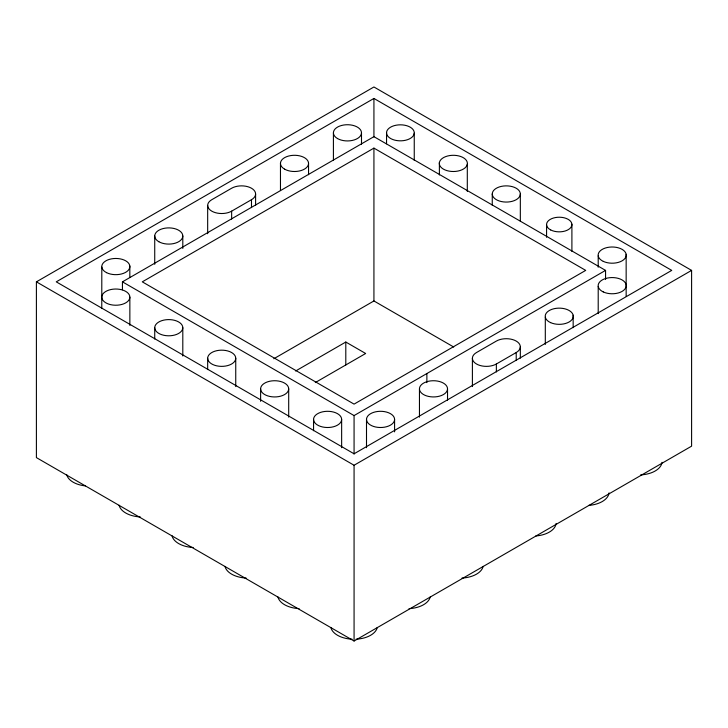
<?xml version="1.0" encoding="UTF-8"?>
<svg xmlns="http://www.w3.org/2000/svg" width="728" height="728" viewBox="0 0 728 728"><rect width="100%" height="100%" fill="white"/><g stroke="black" fill="none" stroke-linecap="round" stroke-linejoin="round"><path stroke-width="1.09" d="M36.4 281.845L373.928 86.978L691.6 270.388L691.6 446.155L354.072 641.022L36.4 457.612L36.4 281.845L354.072 465.256L691.6 270.388M373.928 98.444L56.256 281.845L354.072 453.79L671.744 270.388L373.928 98.444L373.928 136.937M231.641 211.156L251.488 199.7A14.041 8.108 0 0 0 251.488 188.233A14.041 8.108 0 0 0 231.641 188.233L211.784 199.7A14.041 8.108 0 0 0 211.784 211.156A14.041 8.108 0 0 0 231.641 211.156L231.641 219.083M122.441 289.771L122.441 281.845L373.928 136.655L605.56 270.388L605.56 279.443M373.928 148.112L142.288 281.845L354.072 404.122L585.712 270.388L373.928 148.112L373.928 300.955L273.81 358.758M295.623 370.998L345.8 342.033L365.656 353.49L315.306 382.564M122.441 281.845L354.072 415.579L605.56 270.388M496.36 364L516.216 352.534A14.041 8.108 0 0 0 516.216 341.077A14.041 8.108 0 0 0 496.36 341.077L476.512 352.534A14.041 8.108 0 0 0 476.512 364A14.041 8.108 0 0 0 496.36 364L496.36 371.926M373.928 300.955L453.717 347.019M626.153 254.318L626.153 296.214M598.207 255.892L598.207 267.212M598.207 286.441L598.207 313.613M573.163 315.224L573.163 327.673M571.899 224.233L571.899 251.406M546.573 224.834L546.573 237.292M545.308 317.253L545.308 344.426M520.329 193.985A14.041 8.108 0 0 1 499.244 200.974A14.041 8.108 0 0 1 499.299 186.941A14.041 8.108 0 0 1 520.329 193.985L520.329 221.157M520.329 346.801L520.329 358.121M516.216 352.534L516.216 360.46M492.255 193.948L492.255 205.269M472.399 358.267L472.399 386.568M467.303 164.273A14.041 8.108 0 0 1 445.054 169.942A14.041 8.108 0 0 1 447.675 155.983A14.041 8.108 0 0 1 467.303 164.273L467.303 191.446M447.529 388.834A14.041 8.108 0 0 1 426.471 395.859A14.041 8.108 0 0 1 426.471 381.818A14.041 8.108 0 0 1 447.529 388.834L447.529 400.154M439.384 162.526L439.384 174.975M426.872 373.555L426.872 382.61M419.455 388.834L419.455 417.135M414.25 133.197A13.868 8.008 0 0 1 392.929 139.576A13.868 8.008 0 0 1 394.021 125.717A13.868 8.008 0 0 1 414.25 133.197L414.25 160.369M394.585 419.401A14.041 8.108 0 0 1 373.528 426.426A14.041 8.108 0 0 1 373.528 412.385A14.041 8.108 0 0 1 394.585 419.401L394.585 431.859M386.55 132.469L386.55 143.789M366.502 419.401L366.502 447.711M361.498 132.833L361.498 144.153M354.072 415.579L354.072 454.072M354.072 465.256L354.072 641.022M345.8 342.033L345.8 364.956M341.641 419.401A14.041 8.108 0 0 1 320.584 426.426A14.041 8.108 0 0 1 320.584 412.385A14.041 8.108 0 0 1 341.641 419.401L341.641 447.711M333.415 132.833L333.415 160.005M313.559 419.401L313.559 430.721M308.545 163.4L308.545 174.72M288.697 388.834A14.041 8.108 0 0 1 267.631 395.859A14.041 8.108 0 0 1 267.631 381.818A14.041 8.108 0 0 1 288.697 388.834L288.697 417.135M280.471 163.4L280.471 190.572M260.615 388.834L260.615 401.292M255.601 193.967L255.601 205.287M251.488 199.7L251.488 207.626M235.745 358.267A14.041 8.108 0 0 1 214.687 365.283A14.041 8.108 0 0 1 214.687 351.251A14.041 8.108 0 0 1 235.745 358.267L235.745 386.568M207.671 205.433L207.671 233.734M207.671 358.267L207.671 369.587M182.801 235.999L182.801 248.448M182.801 327.7A14.041 8.108 0 0 1 161.743 334.716A14.041 8.108 0 0 1 161.743 320.684A14.041 8.108 0 0 1 182.801 327.7L182.801 356.001M154.727 235.999L154.727 264.3M154.727 327.7L154.727 339.021M129.83 266.02L129.83 277.341M129.857 297.133A14.041 8.108 0 0 1 108.8 304.149A14.041 8.108 0 0 1 108.8 290.108A14.041 8.108 0 0 1 129.857 297.133L129.857 325.434M101.811 267.103L101.774 308.454M662.007 462.316A23.396 13.514 0 0 1 640.685 474.893M609.054 492.883A23.396 13.514 0 0 1 588.761 505.396M85.376 485.885A22.841 13.186 0 0 1 66.703 474.62M140.258 516.925A23.396 13.514 0 0 1 119.092 505.232M193.202 547.492A23.396 13.514 0 0 1 172.036 535.799M246.146 578.059A23.396 13.514 0 0 1 224.979 566.366M299.09 608.626A23.396 13.514 0 0 1 277.932 596.933M377.268 627.5A23.396 13.514 0 0 1 356.11 639.193M352.043 639.193A23.396 13.514 0 0 1 330.876 627.5M430.221 596.933A23.396 13.514 0 0 1 409.054 608.626M483.165 566.366A23.396 13.514 0 0 1 461.998 578.059M556.11 523.45A23.396 13.514 0 0 1 535.817 535.963M550.65 229.912A12.667 7.316 0 0 0 571.598 226.135A12.667 7.316 0 0 0 555.455 217.554A12.667 7.316 0 0 0 550.65 229.912M603.266 261.361A14.041 8.108 0 0 0 626.035 256.429A14.041 8.108 0 0 0 607.252 247.511A14.041 8.108 0 0 0 603.266 261.361M603.248 291.919A14.041 8.108 0 0 0 626.025 287.005A14.041 8.108 0 0 0 607.27 278.078A14.041 8.108 0 0 0 603.248 291.919M284.584 169.133A14.041 8.108 0 0 0 308.071 165.493A14.041 8.108 0 0 0 290.872 155.564A14.041 8.108 0 0 0 284.584 169.133M337.528 138.566A14.041 8.108 0 0 0 361.015 134.926A14.041 8.108 0 0 0 343.825 124.998A14.041 8.108 0 0 0 337.528 138.566M158.841 241.723A14.041 8.108 0 0 0 182.328 238.092A14.041 8.108 0 0 0 165.129 228.164A14.041 8.108 0 0 0 158.841 241.723M106.579 272.663A14.041 8.108 0 0 0 129.593 268.132A14.041 8.108 0 0 0 111.284 258.895A14.041 8.108 0 0 0 106.579 272.663M550.632 322.641A14.041 8.108 0 0 0 573.145 317.335A14.041 8.108 0 0 0 553.935 308.736A14.041 8.108 0 0 0 550.632 322.641"/></g></svg>
